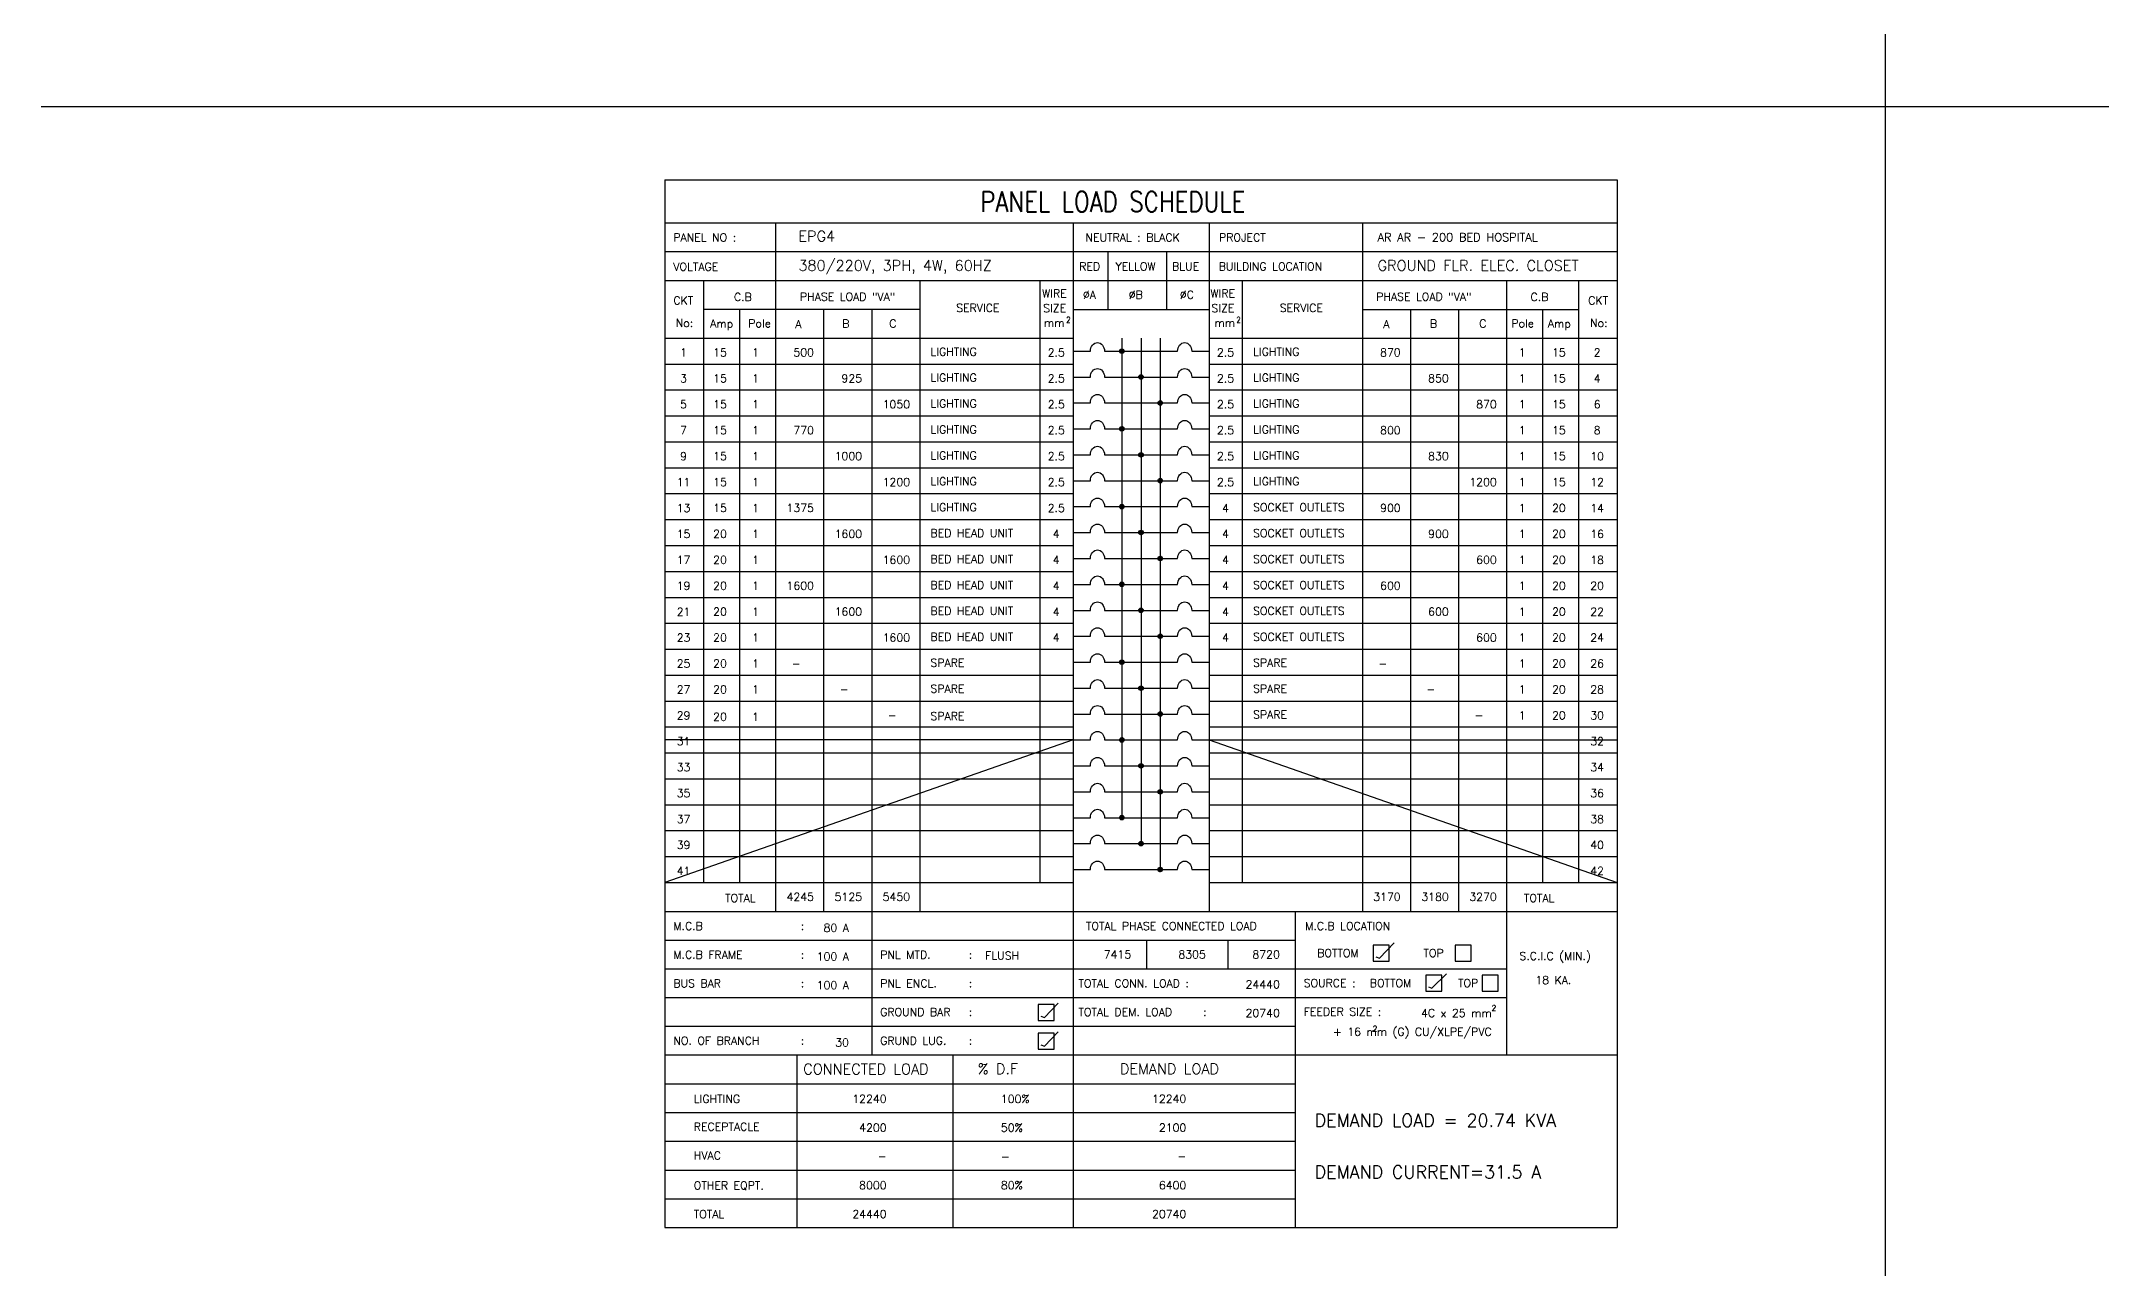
# Model space of a CAD drawing. Extents: x -98906 to -98795, y 40543 to 40633.
# Drawn here: x -98906.5 to -98861.52, y 40575.43 to 40602.24 of the extents above; entities that cross this region are included whole.
import ezdxf
from ezdxf.enums import TextEntityAlignment as Align

# ---------------------------------------------------------------- set-up
doc = ezdxf.new("R2010")
doc.units = 0
doc.header["$MEASUREMENT"] = 0
for name, color, linetype in [('BORDER', 4, 'CONTINUOUS'), ('E-TXT', 2, 'CONTINUOUS'), ('PANEL', 2, 'CONTINUOUS')]:
    doc.layers.add(name, color=color, linetype=linetype)
doc.styles.add('ROMANS', font='ROMANS.shx', dxfattribs={"height": 0.4})
pattern_1 = [(315, (106150.018542, 42640.792218), (0.00864749998874, 0.00864749998874), [])]
pattern_2 = [(315, (106150.018542, 42639.094077), (0.00864749998874, 0.00864749998874), [])]
pattern_3 = [(315, (106150.018542, 42637.395936), (0.00864749998874, 0.00864749998874), [])]
pattern_4 = [(315, (106150.018542, 42635.697795), (0.00864749998874, 0.00864749998874), [])]
pattern_5 = [(315, (106150.018542, 42633.999654), (0.00864749998874, 0.00864749998874), [])]
pattern_6 = [(315, (106150.018542, 42632.301512), (0.00864749998874, 0.00864749998874), [])]

msp = doc.modelspace()

# ---------------------------------------------------------------- hatches: boundary and pattern name
at = {"layer": 'PANEL', "linetype": 'Continuous'}
h = msp.add_hatch(dxfattribs=at)
h.set_pattern_fill('ANSI31', color=256, scale=0.068485, angle=406.041, style=0)
h.set_pattern_definition([(91.040959325, (106150.018542, 42640.792218), (-0.00855917542476, -0.00015552164567), [])])
h.paths.add_polyline_path([(-98882.958, 40595.474, 1), (-98882.86, 40595.474, 1)])
h = msp.add_hatch(dxfattribs=at)
h.set_pattern_fill('ANSI31', color=256, scale=0.097835, angle=270, style=0)
h.set_pattern_definition(pattern_1)
h.paths.add_polyline_path([(-98882.539, 40594.908, 1), (-98882.441, 40594.908, 1)])
h = msp.add_hatch(dxfattribs=at)
h.set_pattern_fill('ANSI31', color=256, scale=0.097835, angle=270, style=0)
h.set_pattern_definition(pattern_1)
h.paths.add_polyline_path([(-98882.022, 40594.342, 1), (-98882.12, 40594.342, 1)])
h = msp.add_hatch(dxfattribs=at)
h.set_pattern_fill('ANSI31', color=256, scale=0.097835, angle=270, style=0)
h.set_pattern_definition(pattern_1)
h.paths.add_polyline_path([(-98882.86, 40593.776, 1), (-98882.958, 40593.776, 1)])
h = msp.add_hatch(dxfattribs=at)
h.set_pattern_fill('ANSI31', color=256, scale=0.097835, angle=270, style=0)
h.set_pattern_definition(pattern_1)
h.paths.add_polyline_path([(-98882.441, 40593.21, 1), (-98882.539, 40593.21, 1)])
h = msp.add_hatch(dxfattribs=at)
h.set_pattern_fill('ANSI31', color=256, scale=0.097835, angle=270, style=0)
h.set_pattern_definition(pattern_1)
h.paths.add_polyline_path([(-98882.022, 40592.644, 1), (-98882.12, 40592.644, 1)])
h = msp.add_hatch(dxfattribs=at)
h.set_pattern_fill('ANSI31', color=256, scale=0.097835, angle=270, style=0)
h.set_pattern_definition(pattern_2)
h.paths.add_polyline_path([(-98882.86, 40592.078, 1), (-98882.958, 40592.078, 1)])
h = msp.add_hatch(dxfattribs=at)
h.set_pattern_fill('ANSI31', color=256, scale=0.097835, angle=270, style=0)
h.set_pattern_definition(pattern_2)
h.paths.add_polyline_path([(-98882.441, 40591.512, 1), (-98882.539, 40591.512, 1)])
h = msp.add_hatch(dxfattribs=at)
h.set_pattern_fill('ANSI31', color=256, scale=0.097835, angle=270, style=0)
h.set_pattern_definition(pattern_2)
h.paths.add_polyline_path([(-98882.022, 40590.946, 1), (-98882.12, 40590.946, 1)])
h = msp.add_hatch(dxfattribs=at)
h.set_pattern_fill('ANSI31', color=256, scale=0.097835, angle=270, style=0)
h.set_pattern_definition(pattern_3)
h.paths.add_polyline_path([(-98882.86, 40590.38, 1), (-98882.958, 40590.38, 1)])
h = msp.add_hatch(dxfattribs=at)
h.set_pattern_fill('ANSI31', color=256, scale=0.097835, angle=270, style=0)
h.set_pattern_definition(pattern_3)
h.paths.add_polyline_path([(-98882.441, 40589.813, 1), (-98882.539, 40589.813, 1)])
h = msp.add_hatch(dxfattribs=at)
h.set_pattern_fill('ANSI31', color=256, scale=0.097835, angle=270, style=0)
h.set_pattern_definition(pattern_3)
h.paths.add_polyline_path([(-98882.022, 40589.247, 1), (-98882.12, 40589.247, 1)])
h = msp.add_hatch(dxfattribs=at)
h.set_pattern_fill('ANSI31', color=256, scale=0.097835, angle=270, style=0)
h.set_pattern_definition(pattern_4)
h.paths.add_polyline_path([(-98882.86, 40588.681, 1), (-98882.958, 40588.681, 1)])
h = msp.add_hatch(dxfattribs=at)
h.set_pattern_fill('ANSI31', color=256, scale=0.097835, angle=270, style=0)
h.set_pattern_definition(pattern_4)
h.paths.add_polyline_path([(-98882.441, 40588.115, 1), (-98882.539, 40588.115, 1)])
h = msp.add_hatch(dxfattribs=at)
h.set_pattern_fill('ANSI31', color=256, scale=0.097835, angle=270, style=0)
h.set_pattern_definition(pattern_4)
h.paths.add_polyline_path([(-98882.022, 40587.549, 1), (-98882.12, 40587.549, 1)])
h = msp.add_hatch(dxfattribs=at)
h.set_pattern_fill('ANSI31', color=256, scale=0.097835, angle=270, style=0)
h.set_pattern_definition(pattern_5)
h.paths.add_polyline_path([(-98882.86, 40586.983, 1), (-98882.958, 40586.983, 1)])
h = msp.add_hatch(dxfattribs=at)
h.set_pattern_fill('ANSI31', color=256, scale=0.097835, angle=270, style=0)
h.set_pattern_definition(pattern_5)
h.paths.add_polyline_path([(-98882.441, 40586.417, 1), (-98882.539, 40586.417, 1)])
h = msp.add_hatch(dxfattribs=at)
h.set_pattern_fill('ANSI31', color=256, scale=0.097835, angle=270, style=0)
h.set_pattern_definition(pattern_5)
h.paths.add_polyline_path([(-98882.022, 40585.851, 1), (-98882.12, 40585.851, 1)])
h = msp.add_hatch(dxfattribs=at)
h.set_pattern_fill('ANSI31', color=256, scale=0.097835, angle=270, style=0)
h.set_pattern_definition(pattern_6)
h.paths.add_polyline_path([(-98882.86, 40585.285, 1), (-98882.958, 40585.285, 1)])
h = msp.add_hatch(dxfattribs=at)
h.set_pattern_fill('ANSI31', color=256, scale=0.097835, angle=270, style=0)
h.set_pattern_definition(pattern_6)
h.paths.add_polyline_path([(-98882.441, 40584.719, 1), (-98882.539, 40584.719, 1)])
h = msp.add_hatch(dxfattribs=at)
h.set_pattern_fill('ANSI31', color=256, scale=0.097835, angle=270, style=0)
h.set_pattern_definition(pattern_6)
h.paths.add_polyline_path([(-98882.022, 40584.153, 1), (-98882.12, 40584.153, 1)])

# ---------------------------------------------------------------- linework, layer by layer
at = {"layer": 'BORDER', "color": 1}
for p, q in [((-98866.248, 40632.565), (-98866.248, 40542.726)), ((-98906.498, 40600.813), (-98794.879, 40600.813))]:
    msp.add_line(p, q, dxfattribs=at)
at = {"layer": 'PANEL', "color": 6}
for p, q in [((-98892.885, 40599.216), (-98892.885, 40576.333)), ((-98892.885, 40599.216), (-98872.095, 40599.216)), ((-98872.095, 40599.216), (-98872.095, 40576.333)), ((-98892.885, 40576.333), (-98872.095, 40576.333))]:
    msp.add_line(p, q, dxfattribs=at)
at = {"layer": 'PANEL', "color": 2}
for p, q in [((-98892.885, 40598.273), (-98872.095, 40598.273)), ((-98883.975, 40598.273), (-98883.975, 40583.237)), ((-98881.005, 40598.273), (-98881.005, 40583.237)), ((-98892.885, 40597.015), (-98872.095, 40597.015)), ((-98883.975, 40596.383), (-98881.005, 40596.383)), ((-98892.885, 40583.237), (-98872.095, 40583.237))]:
    msp.add_line(p, q, dxfattribs=at)
at = {"layer": 'PANEL', "color": 11}
for p, q in [((-98890.466, 40598.273), (-98890.466, 40583.237)), ((-98877.659, 40598.273), (-98877.659, 40583.237)), ((-98892.038, 40597.015), (-98892.038, 40583.87)), ((-98887.321, 40597.015), (-98887.321, 40583.237)), ((-98884.7, 40597.015), (-98884.7, 40583.87)), ((-98880.279, 40597.015), (-98880.279, 40583.87)), ((-98874.514, 40597.015), (-98874.514, 40580.106)), ((-98872.942, 40597.015), (-98872.942, 40583.87)), ((-98887.321, 40596.386), (-98892.038, 40596.386)), ((-98891.252, 40596.386), (-98891.252, 40583.87)), ((-98889.418, 40596.386), (-98889.418, 40583.237)), ((-98888.369, 40596.386), (-98888.369, 40580.106)), ((-98877.659, 40596.386), (-98872.942, 40596.386)), ((-98876.611, 40596.386), (-98876.611, 40583.237)), ((-98875.562, 40596.386), (-98875.562, 40583.237)), ((-98873.728, 40596.386), (-98873.728, 40583.87)), ((-98892.885, 40595.757), (-98883.975, 40595.757)), ((-98881.005, 40595.757), (-98872.095, 40595.757)), ((-98892.885, 40595.191), (-98883.975, 40595.191)), ((-98881.005, 40595.191), (-98872.095, 40595.191)), ((-98892.885, 40594.625), (-98883.975, 40594.625)), ((-98881.005, 40594.625), (-98872.095, 40594.625)), ((-98892.885, 40594.059), (-98883.975, 40594.059)), ((-98881.005, 40594.059), (-98872.095, 40594.059)), ((-98892.885, 40593.493), (-98883.975, 40593.493)), ((-98881.005, 40593.493), (-98872.095, 40593.493)), ((-98892.885, 40592.927), (-98883.975, 40592.927)), ((-98881.005, 40592.927), (-98872.095, 40592.927)), ((-98892.885, 40592.361), (-98883.975, 40592.361)), ((-98881.005, 40592.361), (-98872.095, 40592.361)), ((-98892.885, 40591.795), (-98883.975, 40591.795)), ((-98881.005, 40591.795), (-98872.095, 40591.795)), ((-98892.885, 40591.229), (-98883.975, 40591.229)), ((-98881.005, 40591.229), (-98872.095, 40591.229)), ((-98892.885, 40590.663), (-98883.975, 40590.663)), ((-98881.005, 40590.663), (-98872.095, 40590.663)), ((-98892.885, 40590.096), (-98883.975, 40590.096)), ((-98881.005, 40590.096), (-98872.095, 40590.096)), ((-98892.885, 40589.53), (-98883.975, 40589.53)), ((-98881.005, 40589.53), (-98872.095, 40589.53)), ((-98892.885, 40588.964), (-98883.975, 40588.964)), ((-98881.005, 40588.964), (-98872.095, 40588.964)), ((-98892.885, 40588.398), (-98883.975, 40588.398)), ((-98881.005, 40588.398), (-98872.095, 40588.398)), ((-98892.885, 40587.832), (-98883.975, 40587.832)), ((-98881.005, 40587.832), (-98872.095, 40587.832)), ((-98892.885, 40587.266), (-98883.975, 40587.266)), ((-98881.005, 40587.266), (-98872.095, 40587.266)), ((-98892.885, 40586.7), (-98883.975, 40586.7)), ((-98881.005, 40586.7), (-98872.095, 40586.7)), ((-98892.885, 40586.134), (-98883.975, 40586.134)), ((-98881.005, 40586.134), (-98872.095, 40586.134)), ((-98892.885, 40585.568), (-98883.975, 40585.568)), ((-98881.005, 40585.568), (-98872.095, 40585.568)), ((-98892.885, 40585.002), (-98883.975, 40585.002)), ((-98881.005, 40585.002), (-98872.095, 40585.002)), ((-98892.885, 40584.436), (-98883.975, 40584.436)), ((-98881.005, 40584.436), (-98872.095, 40584.436)), ((-98892.885, 40583.87), (-98883.975, 40583.87)), ((-98881.005, 40583.87), (-98872.095, 40583.87)), ((-98883.975, 40583.237), (-98883.975, 40576.333)), ((-98879.123, 40583.237), (-98879.123, 40580.106)), ((-98892.885, 40582.611), (-98879.123, 40582.611)), ((-98882.369, 40582.611), (-98882.369, 40581.985)), ((-98880.598, 40582.611), (-98880.598, 40581.985)), ((-98892.885, 40581.985), (-98874.514, 40581.985)), ((-98892.885, 40581.359), (-98874.514, 40581.359)), ((-98892.885, 40580.733), (-98879.123, 40580.733)), ((-98892.885, 40580.106), (-98872.095, 40580.106)), ((-98890.004, 40580.106), (-98890.004, 40576.333)), ((-98886.595, 40580.106), (-98886.595, 40576.333)), ((-98879.123, 40580.106), (-98879.123, 40576.333)), ((-98892.885, 40579.477), (-98879.123, 40579.477)), ((-98892.885, 40578.849), (-98879.123, 40578.849)), ((-98892.885, 40578.22), (-98879.123, 40578.22)), ((-98892.885, 40577.591), (-98879.123, 40577.591)), ((-98892.885, 40576.962), (-98879.123, 40576.962))]:
    msp.add_line(p, q, dxfattribs=at)
at = {"layer": 'PANEL'}
for p, q in [((-98892.885, 40597.647), (-98872.095, 40597.647)), ((-98883.205, 40596.383), (-98883.205, 40597.647)), ((-98881.929, 40596.383), (-98881.929, 40597.647)), ((-98882.909, 40595.757), (-98882.909, 40585.285)), ((-98882.49, 40595.757), (-98882.49, 40584.719)), ((-98882.071, 40595.757), (-98882.071, 40584.153)), ((-98883.975, 40595.474), (-98883.596, 40595.474)), ((-98883.288, 40595.474), (-98881.692, 40595.474)), ((-98881.384, 40595.474), (-98881.005, 40595.474)), ((-98883.975, 40594.908), (-98883.596, 40594.908)), ((-98883.288, 40594.908), (-98881.692, 40594.908)), ((-98881.384, 40594.908), (-98881.005, 40594.908)), ((-98883.975, 40594.342), (-98883.596, 40594.342)), ((-98883.288, 40594.342), (-98881.692, 40594.342)), ((-98881.384, 40594.342), (-98881.005, 40594.342)), ((-98883.975, 40593.776), (-98883.596, 40593.776)), ((-98883.288, 40593.776), (-98881.692, 40593.776)), ((-98881.384, 40593.776), (-98881.005, 40593.776)), ((-98883.975, 40593.21), (-98883.596, 40593.21)), ((-98883.288, 40593.21), (-98881.692, 40593.21)), ((-98881.384, 40593.21), (-98881.005, 40593.21)), ((-98883.975, 40592.644), (-98883.596, 40592.644)), ((-98883.288, 40592.644), (-98881.692, 40592.644)), ((-98881.384, 40592.644), (-98881.005, 40592.644)), ((-98883.975, 40592.078), (-98883.596, 40592.078)), ((-98883.288, 40592.078), (-98881.692, 40592.078)), ((-98881.384, 40592.078), (-98881.005, 40592.078)), ((-98883.975, 40591.512), (-98883.596, 40591.512)), ((-98883.288, 40591.512), (-98881.692, 40591.512)), ((-98881.384, 40591.512), (-98881.005, 40591.512)), ((-98883.975, 40590.946), (-98883.596, 40590.946)), ((-98883.288, 40590.946), (-98881.692, 40590.946)), ((-98881.384, 40590.946), (-98881.005, 40590.946)), ((-98883.975, 40590.38), (-98883.596, 40590.38)), ((-98883.288, 40590.38), (-98881.692, 40590.38)), ((-98881.384, 40590.38), (-98881.005, 40590.38)), ((-98883.975, 40589.813), (-98883.596, 40589.813)), ((-98883.288, 40589.813), (-98881.692, 40589.813)), ((-98881.384, 40589.813), (-98881.005, 40589.813)), ((-98883.975, 40589.247), (-98883.596, 40589.247)), ((-98883.288, 40589.247), (-98881.692, 40589.247)), ((-98881.384, 40589.247), (-98881.005, 40589.247)), ((-98883.975, 40588.681), (-98883.596, 40588.681)), ((-98883.288, 40588.681), (-98881.692, 40588.681)), ((-98881.384, 40588.681), (-98881.005, 40588.681)), ((-98883.975, 40588.115), (-98883.596, 40588.115)), ((-98883.288, 40588.115), (-98881.692, 40588.115)), ((-98881.384, 40588.115), (-98881.005, 40588.115)), ((-98883.975, 40587.549), (-98883.596, 40587.549)), ((-98883.288, 40587.549), (-98881.692, 40587.549)), ((-98881.384, 40587.549), (-98881.005, 40587.549)), ((-98883.975, 40586.983), (-98883.596, 40586.983)), ((-98883.288, 40586.983), (-98881.692, 40586.983)), ((-98881.384, 40586.983), (-98881.005, 40586.983)), ((-98883.975, 40586.417), (-98883.596, 40586.417)), ((-98883.288, 40586.417), (-98881.692, 40586.417)), ((-98881.384, 40586.417), (-98881.005, 40586.417)), ((-98883.975, 40585.851), (-98883.596, 40585.851)), ((-98883.288, 40585.851), (-98881.692, 40585.851)), ((-98881.384, 40585.851), (-98881.005, 40585.851)), ((-98883.975, 40585.285), (-98883.596, 40585.285)), ((-98883.288, 40585.285), (-98881.692, 40585.285)), ((-98881.384, 40585.285), (-98881.005, 40585.285)), ((-98883.975, 40584.719), (-98883.596, 40584.719)), ((-98883.288, 40584.719), (-98881.692, 40584.719)), ((-98881.384, 40584.719), (-98881.005, 40584.719)), ((-98883.975, 40584.153), (-98883.596, 40584.153)), ((-98883.288, 40584.153), (-98881.692, 40584.153)), ((-98881.384, 40584.153), (-98881.005, 40584.153)), ((-98877.363, 40582.248), (-98877.287, 40582.217)), ((-98877.287, 40582.217), (-98876.968, 40582.55)), ((-98876.14, 40581.562), (-98875.821, 40581.874)), ((-98876.215, 40581.592), (-98876.14, 40581.562)), ((-98884.675, 40580.952), (-98884.6, 40580.922)), ((-98884.6, 40580.922), (-98884.301, 40581.234)), ((-98884.6, 40580.294), (-98884.301, 40580.606)), ((-98884.675, 40580.324), (-98884.6, 40580.294))]:
    msp.add_line(p, q, dxfattribs=at)
at = {"layer": 'PANEL', "color": 7}
for p, q in [((-98883.975, 40586.983), (-98892.885, 40586.983)), ((-98883.975, 40586.983), (-98892.885, 40583.87)), ((-98881.005, 40586.983), (-98872.095, 40586.983)), ((-98881.005, 40586.983), (-98872.095, 40583.87))]:
    msp.add_line(p, q, dxfattribs=at)
at = {"layer": 'PANEL', "color": 11}
for points in [[(-98877.07, 40582.5), (-98877.42, 40582.5), (-98877.42, 40582.151), (-98877.07, 40582.151)], [(-98875.286, 40582.5), (-98875.636, 40582.5), (-98875.636, 40582.151), (-98875.286, 40582.151)], [(-98875.923, 40581.845), (-98876.272, 40581.845), (-98876.272, 40581.496), (-98875.923, 40581.496)], [(-98874.696, 40581.845), (-98875.046, 40581.845), (-98875.046, 40581.496), (-98874.696, 40581.496)], [(-98884.383, 40581.205), (-98884.732, 40581.205), (-98884.732, 40580.855), (-98884.383, 40580.855)], [(-98884.383, 40580.577), (-98884.732, 40580.577), (-98884.732, 40580.228), (-98884.383, 40580.228)]]:
    msp.add_lwpolyline(points, close=True, dxfattribs=at)
at = {"layer": 'PANEL'}
for centre in [(-98882.909, 40595.474), (-98882.49, 40594.908), (-98882.071, 40594.342), (-98882.909, 40593.776), (-98882.49, 40593.21), (-98882.071, 40592.644), (-98882.909, 40592.078), (-98882.49, 40591.512), (-98882.071, 40590.946), (-98882.909, 40590.38), (-98882.49, 40589.813), (-98882.071, 40589.247), (-98882.909, 40588.681), (-98882.49, 40588.115), (-98882.071, 40587.549), (-98882.909, 40586.983), (-98882.49, 40586.417), (-98882.071, 40585.851), (-98882.909, 40585.285), (-98882.49, 40584.719), (-98882.071, 40584.153)]:
    msp.add_circle(centre, 0.0489, dxfattribs=at)
at = {"layer": 'PANEL', "extrusion": (0, 0, -1)}
for centre in [(-98883.442, 40595.474), (-98881.538, 40595.474), (-98883.442, 40594.908), (-98881.538, 40594.908), (-98883.442, 40594.342), (-98881.538, 40594.342), (-98883.442, 40593.776), (-98881.538, 40593.776), (-98883.442, 40593.21), (-98881.538, 40593.21), (-98883.442, 40592.644), (-98881.538, 40592.644), (-98883.442, 40592.078), (-98881.538, 40592.078), (-98883.442, 40591.512), (-98881.538, 40591.512), (-98883.442, 40590.946), (-98881.538, 40590.946), (-98883.442, 40590.38), (-98881.538, 40590.38), (-98883.442, 40589.813), (-98881.538, 40589.813), (-98883.442, 40589.247), (-98881.538, 40589.247), (-98883.442, 40588.681), (-98881.538, 40588.681), (-98883.442, 40588.115), (-98881.538, 40588.115), (-98883.442, 40587.549), (-98881.538, 40587.549), (-98883.442, 40586.983), (-98881.538, 40586.983), (-98883.442, 40586.417), (-98881.538, 40586.417), (-98883.442, 40585.851), (-98881.538, 40585.851), (-98883.442, 40585.285), (-98881.538, 40585.285), (-98883.442, 40584.719), (-98881.538, 40584.719), (-98883.442, 40584.153), (-98881.538, 40584.153)]:
    msp.add_ellipse(centre, major_axis=(0, 0.185), ratio=0.833333, start_param=-1.570796, end_param=1.570796, dxfattribs=at)

# ---------------------------------------------------------------- texts
at = {"layer": 'E-TXT', "style": 'ROMANS'}
for s, height, p in [('EPG4', 0.2306, (-98889.968, 40597.868)), ('AR AR - 200 BED HOSPITAL', 0.18169, (-98877.326, 40597.87)), ('380/220V, 3PH, 4W, 60HZ', 0.23061, (-98889.968, 40597.228)), ('GROUND FLR. ELEC. CLOSET', 0.23061, (-98877.326, 40597.228)), ('15', 0.1747, (-98891.83, 40595.357)), ('15', 0.1747, (-98873.519, 40595.357)), ('15', 0.1747, (-98891.83, 40594.791)), ('15', 0.1747, (-98873.519, 40594.791)), ('15', 0.1747, (-98891.83, 40594.225)), ('15', 0.1747, (-98873.519, 40594.225)), ('15', 0.1747, (-98891.83, 40593.659)), ('15', 0.1747, (-98873.519, 40593.659)), ('15', 0.1747, (-98891.83, 40593.093)), ('15', 0.1747, (-98873.519, 40593.093)), ('15', 0.1747, (-98891.83, 40592.527)), ('15', 0.1747, (-98873.519, 40592.527)), ('15', 0.1747, (-98891.83, 40591.961)), ('20', 0.1747, (-98873.519, 40591.961)), ('20', 0.1747, (-98891.83, 40591.395)), ('20', 0.1747, (-98873.519, 40591.395)), ('20', 0.1747, (-98891.83, 40590.829)), ('20', 0.1747, (-98873.519, 40590.829)), ('20', 0.1747, (-98891.83, 40590.263)), ('20', 0.1747, (-98873.519, 40590.263)), ('20', 0.1747, (-98891.83, 40589.697)), ('20', 0.1747, (-98873.519, 40589.697)), ('20', 0.1747, (-98891.83, 40589.131)), ('20', 0.1747, (-98873.519, 40589.131)), ('20', 0.1747, (-98891.83, 40588.565)), ('20', 0.1747, (-98873.519, 40588.565)), ('20', 0.1747, (-98891.83, 40587.999)), ('20', 0.1747, (-98873.519, 40587.999)), ('20', 0.1747, (-98873.519, 40587.433)), ('20', 0.1747, (-98891.83, 40587.401))]:
    msp.add_text(s, height=height, dxfattribs=at).set_placement(p)
for s, height, p in [('1', 0.175, (-98890.905, 40595.444)), ('2.5', 0.1747, (-98884.341, 40595.444)), ('2.5', 0.1747, (-98880.646, 40595.444)), ('1', 0.175, (-98874.167, 40595.444)), ('1', 0.175, (-98890.905, 40594.878)), ('2.5', 0.1747, (-98884.341, 40594.878)), ('2.5', 0.1747, (-98880.646, 40594.878)), ('1', 0.175, (-98874.167, 40594.878)), ('1', 0.175, (-98890.905, 40594.312)), ('2.5', 0.1747, (-98884.341, 40594.312)), ('2.5', 0.1747, (-98880.646, 40594.312)), ('1', 0.175, (-98874.167, 40594.312)), ('1', 0.175, (-98890.905, 40593.746)), ('2.5', 0.1747, (-98884.341, 40593.746)), ('2.5', 0.1747, (-98880.646, 40593.746)), ('1', 0.175, (-98874.167, 40593.746)), ('1', 0.175, (-98890.905, 40593.179)), ('2.5', 0.1747, (-98884.341, 40593.179)), ('2.5', 0.1747, (-98880.646, 40593.179)), ('1', 0.175, (-98874.167, 40593.179)), ('1', 0.175, (-98890.905, 40592.613)), ('2.5', 0.1747, (-98884.341, 40592.613)), ('2.5', 0.1747, (-98880.646, 40592.613)), ('1', 0.175, (-98874.167, 40592.613)), ('1', 0.175, (-98890.905, 40592.047)), ('2.5', 0.1747, (-98884.341, 40592.047)), ('4', 0.175, (-98880.646, 40592.047)), ('1', 0.175, (-98874.167, 40592.047)), ('1', 0.175, (-98890.905, 40591.481)), ('4', 0.175, (-98884.341, 40591.481)), ('4', 0.175, (-98880.646, 40591.481)), ('1', 0.175, (-98874.167, 40591.481)), ('1', 0.175, (-98890.905, 40590.915)), ('4', 0.175, (-98884.341, 40590.915)), ('4', 0.175, (-98880.646, 40590.915)), ('1', 0.175, (-98874.167, 40590.915)), ('1', 0.175, (-98890.905, 40590.349)), ('4', 0.175, (-98884.341, 40590.349)), ('4', 0.175, (-98880.646, 40590.349)), ('1', 0.175, (-98874.167, 40590.349)), ('1', 0.175, (-98890.905, 40589.783)), ('4', 0.175, (-98884.341, 40589.783)), ('4', 0.175, (-98880.646, 40589.783)), ('1', 0.175, (-98874.167, 40589.783)), ('1', 0.175, (-98890.905, 40589.217)), ('4', 0.175, (-98884.341, 40589.217)), ('4', 0.175, (-98880.646, 40589.217)), ('1', 0.175, (-98874.167, 40589.217)), ('1', 0.175, (-98890.905, 40588.651)), ('1', 0.175, (-98874.167, 40588.651)), ('1', 0.175, (-98890.905, 40588.085)), ('1', 0.175, (-98874.167, 40588.085)), ('1', 0.175, (-98874.167, 40587.519)), ('1', 0.175, (-98890.905, 40587.488))]:
    msp.add_text(s, height=height, dxfattribs=at).set_placement(p, align=Align.MIDDLE)
for s, height, p in [('500', 0.1747, (-98889.629, 40595.357)), ('870', 0.1747, (-98876.822, 40595.357)), ('925', 0.1747, (-98888.58, 40594.791)), ('850', 0.1747, (-98875.773, 40594.791)), ('1050', 0.1747, (-98887.532, 40594.225)), ('870', 0.1747, (-98874.725, 40594.225)), ('770', 0.1747, (-98889.629, 40593.659)), ('800', 0.1747, (-98876.822, 40593.659)), ('1000', 0.1747, (-98888.58, 40593.093)), ('830', 0.1747, (-98875.773, 40593.093)), ('1200', 0.1747, (-98887.532, 40592.527)), ('1200', 0.1747, (-98874.725, 40592.527)), ('1375', 0.1747, (-98889.629, 40591.961)), ('900', 0.1747, (-98876.822, 40591.961)), ('1600', 0.1747, (-98888.58, 40591.395)), ('900', 0.1747, (-98875.773, 40591.395)), ('1600', 0.1747, (-98887.532, 40590.829)), ('600', 0.1747, (-98874.725, 40590.829)), ('1600', 0.1747, (-98889.629, 40590.263)), ('600', 0.1747, (-98876.822, 40590.263)), ('1600', 0.1747, (-98888.58, 40589.697)), ('600', 0.1747, (-98875.773, 40589.697)), ('1600', 0.1747, (-98887.532, 40589.131)), ('600', 0.1747, (-98874.725, 40589.131)), ('-', 0.175, (-98889.921, 40588.565)), ('-', 0.175, (-98877.114, 40588.565)), ('-', 0.175, (-98888.872, 40587.999)), ('-', 0.175, (-98876.065, 40587.999)), ('-', 0.175, (-98887.824, 40587.433)), ('-', 0.175, (-98875.017, 40587.433)), ('4245', 0.1747, (-98889.629, 40583.47)), ('5125', 0.1747, (-98888.58, 40583.47)), ('5450', 0.1747, (-98887.532, 40583.47)), ('3170', 0.1747, (-98876.822, 40583.47)), ('3180', 0.1747, (-98875.773, 40583.47)), ('3270', 0.1747, (-98874.725, 40583.47)), ('80 A', 0.1747, (-98888.866, 40582.793)), ('100 A', 0.1747, (-98888.866, 40582.167)), ('FLUSH', 0.1747, (-98885.152, 40582.185)), ('7415', 0.1747, (-98882.705, 40582.211)), ('8305', 0.1747, (-98881.076, 40582.211)), ('8720', 0.1747, (-98879.46, 40582.211)), ('100 A', 0.1747, (-98888.866, 40581.541)), ('24440', 0.1747, (-98879.46, 40581.558)), ('20740', 0.1747, (-98879.46, 40580.932)), ('4C x 25 mm', 0.1747, (-98874.835, 40580.932)), ('2', 0.122, (-98874.735, 40581.071)), ('30', 0.1747, (-98888.866, 40580.289)), ('+ 16 mm (G) CU/XLPE/PVC', 0.17471, (-98874.835, 40580.523)), ('2', 0.122, (-98877.331, 40580.619)), ('12240', 0.1747, (-98888.044, 40579.059)), ('12240', 0.1747, (-98881.501, 40579.059)), ('4200', 0.1747, (-98888.044, 40578.43)), ('2100', 0.1747, (-98881.501, 40578.43)), ('-', 0.175, (-98888.044, 40577.801)), ('-', 0.175, (-98881.501, 40577.801)), ('8000', 0.1747, (-98888.044, 40577.172)), ('6400', 0.1747, (-98881.501, 40577.172)), ('24440', 0.1747, (-98888.044, 40576.543)), ('20740', 0.1747, (-98881.501, 40576.543))]:
    msp.add_text(s, height=height, dxfattribs=at).set_placement(p, align=Align.RIGHT)
at = {"layer": 'PANEL', "color": 6, "style": 'ROMANS', "width": 0.833333}
msp.add_text('PANEL LOAD SCHEDULE', height=0.44026, dxfattribs=at).set_placement((-98886, 40598.517))
at = {"layer": 'PANEL', "style": 'ROMANS'}
for s, height, p in [('PANEL NO :', 0.1747, (-98892.7, 40597.868)), ('NEUTRAL : BLACK', 0.17471, (-98883.703, 40597.868)), ('PROJECT', 0.1747, (-98880.787, 40597.868)), ('VOLTAGE', 0.1747, (-98892.7, 40597.23)), ('RED', 0.1747, (-98883.84, 40597.236)), ('YELLOW', 0.1747, (-98883.047, 40597.236)), ('BLUE', 0.1747, (-98881.813, 40597.236)), ('BUILDING LOCATION', 0.17471, (-98880.796, 40597.236)), ('CKT', 0.1747, (-98892.7, 40596.493)), ('C.B', 0.1747, (-98891.376, 40596.569)), ('PHASE LOAD "VA"', 0.17471, (-98889.936, 40596.575)), ('WIRE', 0.1747, (-98884.652, 40596.644)), ('%%CA', 0.1747, (-98883.759, 40596.617)), ('%%CB', 0.1747, (-98882.759, 40596.617)), ('%%CC', 0.1747, (-98881.644, 40596.617)), ('WIRE', 0.1747, (-98880.977, 40596.644)), ('PHASE LOAD "VA"', 0.17471, (-98877.357, 40596.575)), ('C.B', 0.1747, (-98873.987, 40596.569)), ('CKT', 0.1747, (-98872.729, 40596.493)), ('No:', 0.1747, (-98892.648, 40596.001)), ('Amp', 0.1747, (-98891.894, 40595.986)), ('Pole', 0.1747, (-98891.064, 40595.993)), ('A', 0.175, (-98890.038, 40595.978)), ('B', 0.175, (-98889.014, 40595.986)), ('C', 0.175, (-98887.986, 40595.988)), ('SERVICE', 0.1747, (-98886.524, 40596.329)), ('SIZE', 0.1747, (-98884.626, 40596.324)), ('SIZE', 0.1747, (-98880.952, 40596.324)), ('SERVICE', 0.1747, (-98879.463, 40596.329)), ('A', 0.175, (-98877.202, 40595.978)), ('B', 0.175, (-98876.184, 40595.986)), ('C', 0.175, (-98875.107, 40595.988)), ('Pole', 0.1747, (-98874.407, 40595.993)), ('Amp', 0.1747, (-98873.609, 40595.986)), ('No:', 0.1747, (-98872.689, 40596.001)), ('mm', 0.1747, (-98884.61, 40596.003)), ('mm', 0.1747, (-98880.886, 40596.003)), ('LIGHTING', 0.1747, (-98887.086, 40595.373)), ('LIGHTING', 0.1747, (-98880.044, 40595.373)), ('LIGHTING', 0.1747, (-98887.086, 40594.807)), ('LIGHTING', 0.1747, (-98880.044, 40594.807)), ('LIGHTING', 0.1747, (-98887.086, 40594.241)), ('LIGHTING', 0.1747, (-98880.044, 40594.241)), ('LIGHTING', 0.1747, (-98887.086, 40593.675)), ('LIGHTING', 0.1747, (-98880.044, 40593.675)), ('LIGHTING', 0.1747, (-98887.086, 40593.109)), ('LIGHTING', 0.1747, (-98880.044, 40593.109)), ('LIGHTING', 0.1747, (-98887.086, 40592.543)), ('LIGHTING', 0.1747, (-98880.044, 40592.543)), ('LIGHTING', 0.1747, (-98887.086, 40591.977)), ('SOCKET OUTLETS', 0.17471, (-98880.044, 40591.977)), ('BED HEAD UNIT', 0.17471, (-98887.086, 40591.411)), ('SOCKET OUTLETS', 0.17471, (-98880.044, 40591.411)), ('BED HEAD UNIT', 0.17471, (-98887.086, 40590.845)), ('SOCKET OUTLETS', 0.17471, (-98880.044, 40590.845)), ('BED HEAD UNIT', 0.17471, (-98887.086, 40590.279)), ('SOCKET OUTLETS', 0.17471, (-98880.044, 40590.279)), ('BED HEAD UNIT', 0.17471, (-98887.086, 40589.713)), ('SOCKET OUTLETS', 0.17471, (-98880.044, 40589.713)), ('BED HEAD UNIT', 0.17471, (-98887.086, 40589.147)), ('SOCKET OUTLETS', 0.17471, (-98880.044, 40589.147)), ('SPARE', 0.1747, (-98887.086, 40588.581)), ('SPARE', 0.1747, (-98880.044, 40588.581)), ('SPARE', 0.1747, (-98887.086, 40588.015)), ('SPARE', 0.1747, (-98880.044, 40588.015)), ('SPARE', 0.1747, (-98887.086, 40587.417)), ('SPARE', 0.1747, (-98880.044, 40587.449)), ('TOTAL', 0.1747, (-98891.57, 40583.444)), ('TOTAL', 0.1747, (-98874.133, 40583.444)), ('M.C.B', 0.1747, (-98892.7, 40582.832)), (':', 0.175, (-98889.918, 40582.832)), ('TOTAL PHASE CONNECTED LOAD', 0.17471, (-98883.693, 40582.832)), ('M.C.B LOCATION', 0.17471, (-98878.907, 40582.832)), ('M.C.B FRAME', 0.17471, (-98892.7, 40582.206)), (':', 0.175, (-98889.918, 40582.206)), ('PNL MTD.', 0.1747, (-98888.184, 40582.206)), (':', 0.175, (-98886.25, 40582.206)), ('BOTTOM', 0.1747, (-98878.645, 40582.243)), ('TOP', 0.1747, (-98876.325, 40582.243)), ('S.C.I.C (MIN.)', 0.17471, (-98874.229, 40582.177)), ('BUS BAR', 0.1747, (-98892.7, 40581.58)), ('PNL ENCL.', 0.1747, (-98888.184, 40581.58)), ('TOTAL CONN. LOAD :', 0.17471, (-98883.857, 40581.58)), ('SOURCE :', 0.1747, (-98878.94, 40581.587)), ('BOTTOM', 0.1747, (-98877.497, 40581.587)), ('TOP', 0.1747, (-98875.571, 40581.587)), ('18 KA.', 0.1747, (-98873.883, 40581.653)), (':', 0.175, (-98889.918, 40581.58)), (':', 0.175, (-98886.25, 40581.58)), ('GROUND BAR', 0.1747, (-98888.184, 40580.954)), (':', 0.175, (-98886.25, 40580.954)), ('TOTAL DEM. LOAD ', 0.17471, (-98883.857, 40580.954)), (':', 0.175, (-98881.136, 40580.954)), ('FEEDER SIZE :', 0.17471, (-98878.94, 40580.961)), ('NO. OF BRANCH', 0.17471, (-98892.7, 40580.328)), (':', 0.175, (-98889.918, 40580.328)), ('GRUND LUG.', 0.1747, (-98888.184, 40580.328)), (':', 0.175, (-98886.25, 40580.328)), ('CONNECTED LOAD', 0.23061, (-98889.864, 40579.68)), ('% D.F', 0.2306, (-98886.053, 40579.686)), ('DEMAND LOAD', 0.23061, (-98882.952, 40579.686)), ('LIGHTING', 0.1747, (-98892.253, 40579.058)), ('100%', 0.1747, (-98885.55, 40579.058)), ('RECEPTACLE', 0.1747, (-98892.253, 40578.45)), ('50%', 0.1747, (-98885.55, 40578.429)), ('DEMAND LOAD = 20.74 KVA', 0.27953, (-98878.703, 40578.537)), ('HVAC', 0.1747, (-98892.253, 40577.821)), ('-', 0.175, (-98885.55, 40577.8)), ('DEMAND CURRENT=31.5 A', 0.27953, (-98878.703, 40577.409)), ('OTHER EQPT.', 0.17471, (-98892.253, 40577.168)), ('80%', 0.1747, (-98885.55, 40577.171)), ('TOTAL', 0.1747, (-98892.253, 40576.54))]:
    msp.add_text(s, height=height, dxfattribs=at).set_placement(p)
at = {"layer": 'PANEL', "style": 'ROMANS', "width": 0.833333}
for p in [(-98884.123, 40596.092), (-98880.409, 40596.092)]:
    msp.add_text('2', height=0.132, dxfattribs=at).set_placement(p)
at = {"layer": 'PANEL', "style": 'ROMANS'}
for s, height, p in [('1', 0.175, (-98892.477, 40595.444)), ('2', 0.175, (-98872.534, 40595.444)), ('3', 0.175, (-98892.477, 40594.878)), ('4', 0.175, (-98872.534, 40594.878)), ('5', 0.175, (-98892.477, 40594.312)), ('6', 0.175, (-98872.534, 40594.312)), ('7', 0.175, (-98892.477, 40593.746)), ('8', 0.175, (-98872.534, 40593.746)), ('9', 0.175, (-98892.477, 40593.179)), ('10', 0.1747, (-98872.534, 40593.179)), ('11', 0.1747, (-98892.477, 40592.613)), ('12', 0.1747, (-98872.534, 40592.613)), ('13', 0.1747, (-98892.477, 40592.047)), ('14', 0.1747, (-98872.534, 40592.047)), ('15', 0.1747, (-98892.477, 40591.481)), ('16', 0.1747, (-98872.534, 40591.481)), ('17', 0.1747, (-98892.477, 40590.915)), ('18', 0.1747, (-98872.534, 40590.915)), ('19', 0.1747, (-98892.477, 40590.349)), ('20', 0.1747, (-98872.534, 40590.349)), ('21', 0.1747, (-98892.477, 40589.783)), ('22', 0.1747, (-98872.534, 40589.783)), ('23', 0.1747, (-98892.477, 40589.217)), ('24', 0.1747, (-98872.534, 40589.217)), ('25', 0.1747, (-98892.477, 40588.651)), ('26', 0.1747, (-98872.534, 40588.651)), ('27', 0.1747, (-98892.477, 40588.085)), ('28', 0.1747, (-98872.534, 40588.085)), ('29', 0.1747, (-98892.477, 40587.519)), ('30', 0.1747, (-98872.534, 40587.519)), ('31', 0.1747, (-98892.477, 40586.953)), ('32', 0.1747, (-98872.534, 40586.953)), ('33', 0.1747, (-98892.477, 40586.387)), ('34', 0.1747, (-98872.534, 40586.387)), ('35', 0.1747, (-98892.477, 40585.821)), ('36', 0.1747, (-98872.534, 40585.821)), ('37', 0.1747, (-98892.477, 40585.255)), ('38', 0.1747, (-98872.534, 40585.255)), ('39', 0.1747, (-98892.477, 40584.689)), ('40', 0.1747, (-98872.534, 40584.689)), ('41', 0.1747, (-98892.477, 40584.123)), ('42', 0.1747, (-98872.534, 40584.123))]:
    msp.add_text(s, height=height, dxfattribs=at).set_placement(p, align=Align.MIDDLE)

doc.saveas('drawing.dxf')
